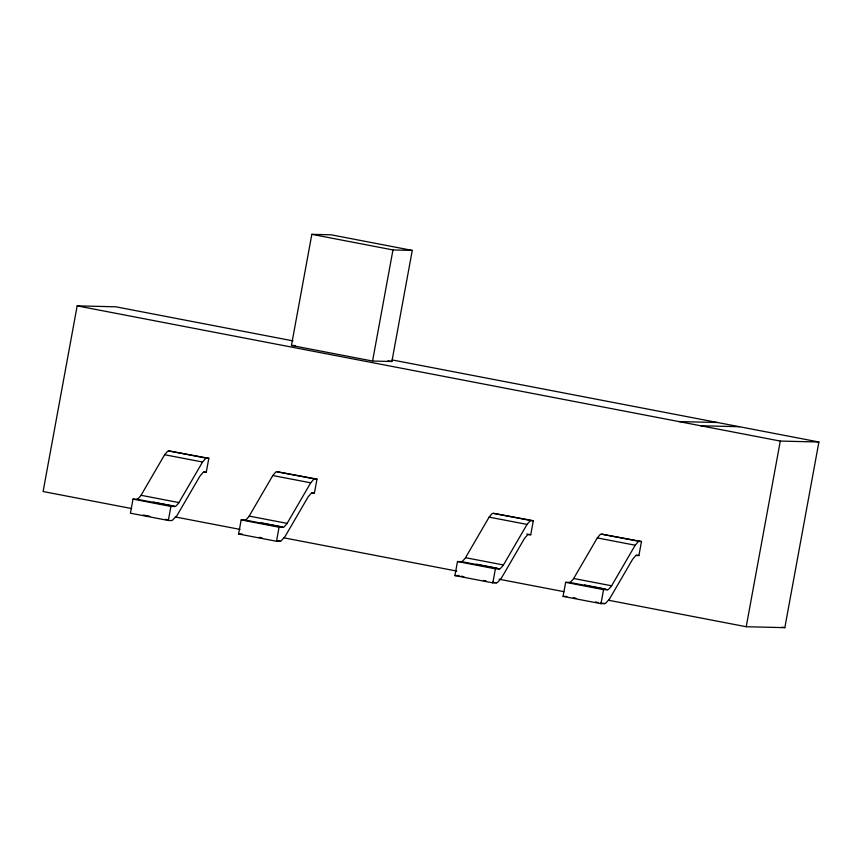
<?xml version="1.0" encoding="UTF-8"?>
<svg xmlns="http://www.w3.org/2000/svg" width="862" height="862" viewBox="0 0 862 862"><rect width="100%" height="100%" fill="white"/><g stroke="black" fill="none" stroke-linecap="round" stroke-linejoin="round"><path stroke-width="1.29" d="M292.972 340.867L115.788 306.797L77.171 305.87L43.1 491.523L131.649 508.558M132.996 499.13L130.421 513.192L168.327 520.476L172.034 520.562L176.839 515.81L199.973 476.072L202.861 472.71A34.717 7.801 -79.1 0 1 204.219 472.301L206.244 472.344L208.83 458.293L168.887 450.945A34.717 7.801 -79.1 0 0 167.53 451.365L164.631 454.727L140.711 495.855L137.963 498.85A36.193 8.135 -79.1 0 1 136.993 499.227L132.996 499.13L170.913 506.425L174.9 506.522A36.193 8.135 -79.1 0 0 175.88 506.134L178.617 503.139L202.548 462.021L205.436 458.659A34.717 7.801 -79.1 0 1 206.805 458.239L208.83 458.293M168.327 520.476L170.913 506.425M238.58 533.987L241.166 519.926L245.153 520.023L283.07 527.318A36.193 8.135 -79.1 0 0 284.04 526.941L286.777 523.945L310.708 482.817L313.606 479.455A34.717 7.801 -79.1 0 1 314.964 479.035L316.99 479.089L314.414 493.139L312.389 493.096A34.717 7.801 -79.1 0 0 311.02 493.506L308.133 496.878L285.01 536.606L281.044 540.97L276.497 541.271L238.58 533.987L242.287 534.074M291.442 345.447L311.839 234.335L331.137 234.809L412.262 250.4L391.876 361.512L372.567 361.049L291.442 345.447L295.31 345.543M276.497 541.271L279.072 527.221L283.07 527.318M372.567 361.049L392.964 249.937L412.262 250.4M454.91 575.579L457.485 561.528L461.482 561.625L499.389 568.92A36.193 8.135 -79.1 0 0 500.369 568.532L503.106 565.537L527.038 524.419L529.936 521.057A34.717 7.801 -79.1 0 1 531.294 520.637L533.319 520.68L530.744 534.742L528.708 534.688A34.717 7.801 -79.1 0 0 527.35 535.108L524.462 538.47L501.339 578.208L497.374 582.561L492.816 582.874L454.91 575.579L459.037 575.504M492.816 582.874L495.402 568.823L499.389 568.92M563.069 596.385L565.655 582.324L569.642 582.421L607.559 589.716A36.193 8.135 -79.1 0 0 608.529 589.339L611.277 586.343L635.197 545.215L638.096 541.853A34.717 7.801 -79.1 0 1 639.453 541.433L641.479 541.487L638.904 555.537L636.878 555.494A34.717 7.801 -79.1 0 0 635.52 555.904L632.622 559.276L609.499 599.004L605.533 603.368L600.986 603.669L563.069 596.385L566.776 596.472M600.986 603.669L603.562 589.619L607.559 589.716M746.212 626.728L780.293 441.075L818.9 442.001L784.829 627.665L746.212 626.728L608.766 600.297M245.153 520.023A36.193 8.135 -79.1 0 0 246.133 519.646L248.87 516.65L272.801 475.533L275.689 472.16A34.717 7.801 -79.1 0 1 277.058 471.751L316.99 479.089M461.482 561.625A36.193 8.135 -79.1 0 0 462.463 561.248L465.2 558.253L489.131 517.125L492.019 513.763A34.717 7.801 -79.1 0 1 493.376 513.343L533.319 520.68M569.642 582.421A36.193 8.135 -79.1 0 0 570.622 582.044L573.359 579.048L597.291 537.931L600.178 534.559A34.717 7.801 -79.1 0 1 601.547 534.149L641.479 541.487M678.847 421.561L717.453 422.499M700.763 425.774L739.37 426.712M311.839 234.335L392.964 249.937M392.156 359.939L818.9 442.001M387.943 360.758L391.876 361.512M77.171 305.87L780.293 441.075M168.887 450.945L206.805 458.239M277.058 471.751L314.964 479.035M493.376 513.343L531.294 520.637M601.547 534.149L639.453 541.433M164.631 454.727L202.548 462.021M272.801 475.533L310.708 482.817M489.131 517.125L527.038 524.419M597.291 537.931L635.197 545.215M203.637 471.837L206.244 472.344M311.796 492.644L314.414 493.139M526.822 533.987L530.744 534.742M636.285 555.042L638.904 555.537M141.045 495.294L178.951 502.589M249.204 516.09L287.121 523.385M465.534 557.692L503.451 564.987M573.693 578.488L611.611 585.783M153.113 502.04L174.027 506.059M261.272 522.835L282.197 526.854M476.298 564.179L497.212 568.198M584.458 584.975L605.372 589.005M136.993 499.227L174.9 506.522M241.166 519.926L279.072 527.221M457.485 561.528L495.402 568.823M565.655 582.324L603.562 589.619M782.179 627.148L784.829 627.665M175.266 516.941L240.024 529.397M283.641 537.78L456.774 571.075M499.066 579.21L563.834 591.655M143.275 515.034L149.816 516.295M165.504 519.312L168.112 519.808M259.279 537.338L261.897 537.845M277.586 540.862L280.204 541.368M461.235 576.172L463.842 576.678M483.453 580.449L486.071 580.956M492.601 582.206L496.523 582.96M573.316 597.732L575.935 598.228M595.545 601.999L598.153 602.506M600.771 603.012L604.693 603.766"/></g></svg>
